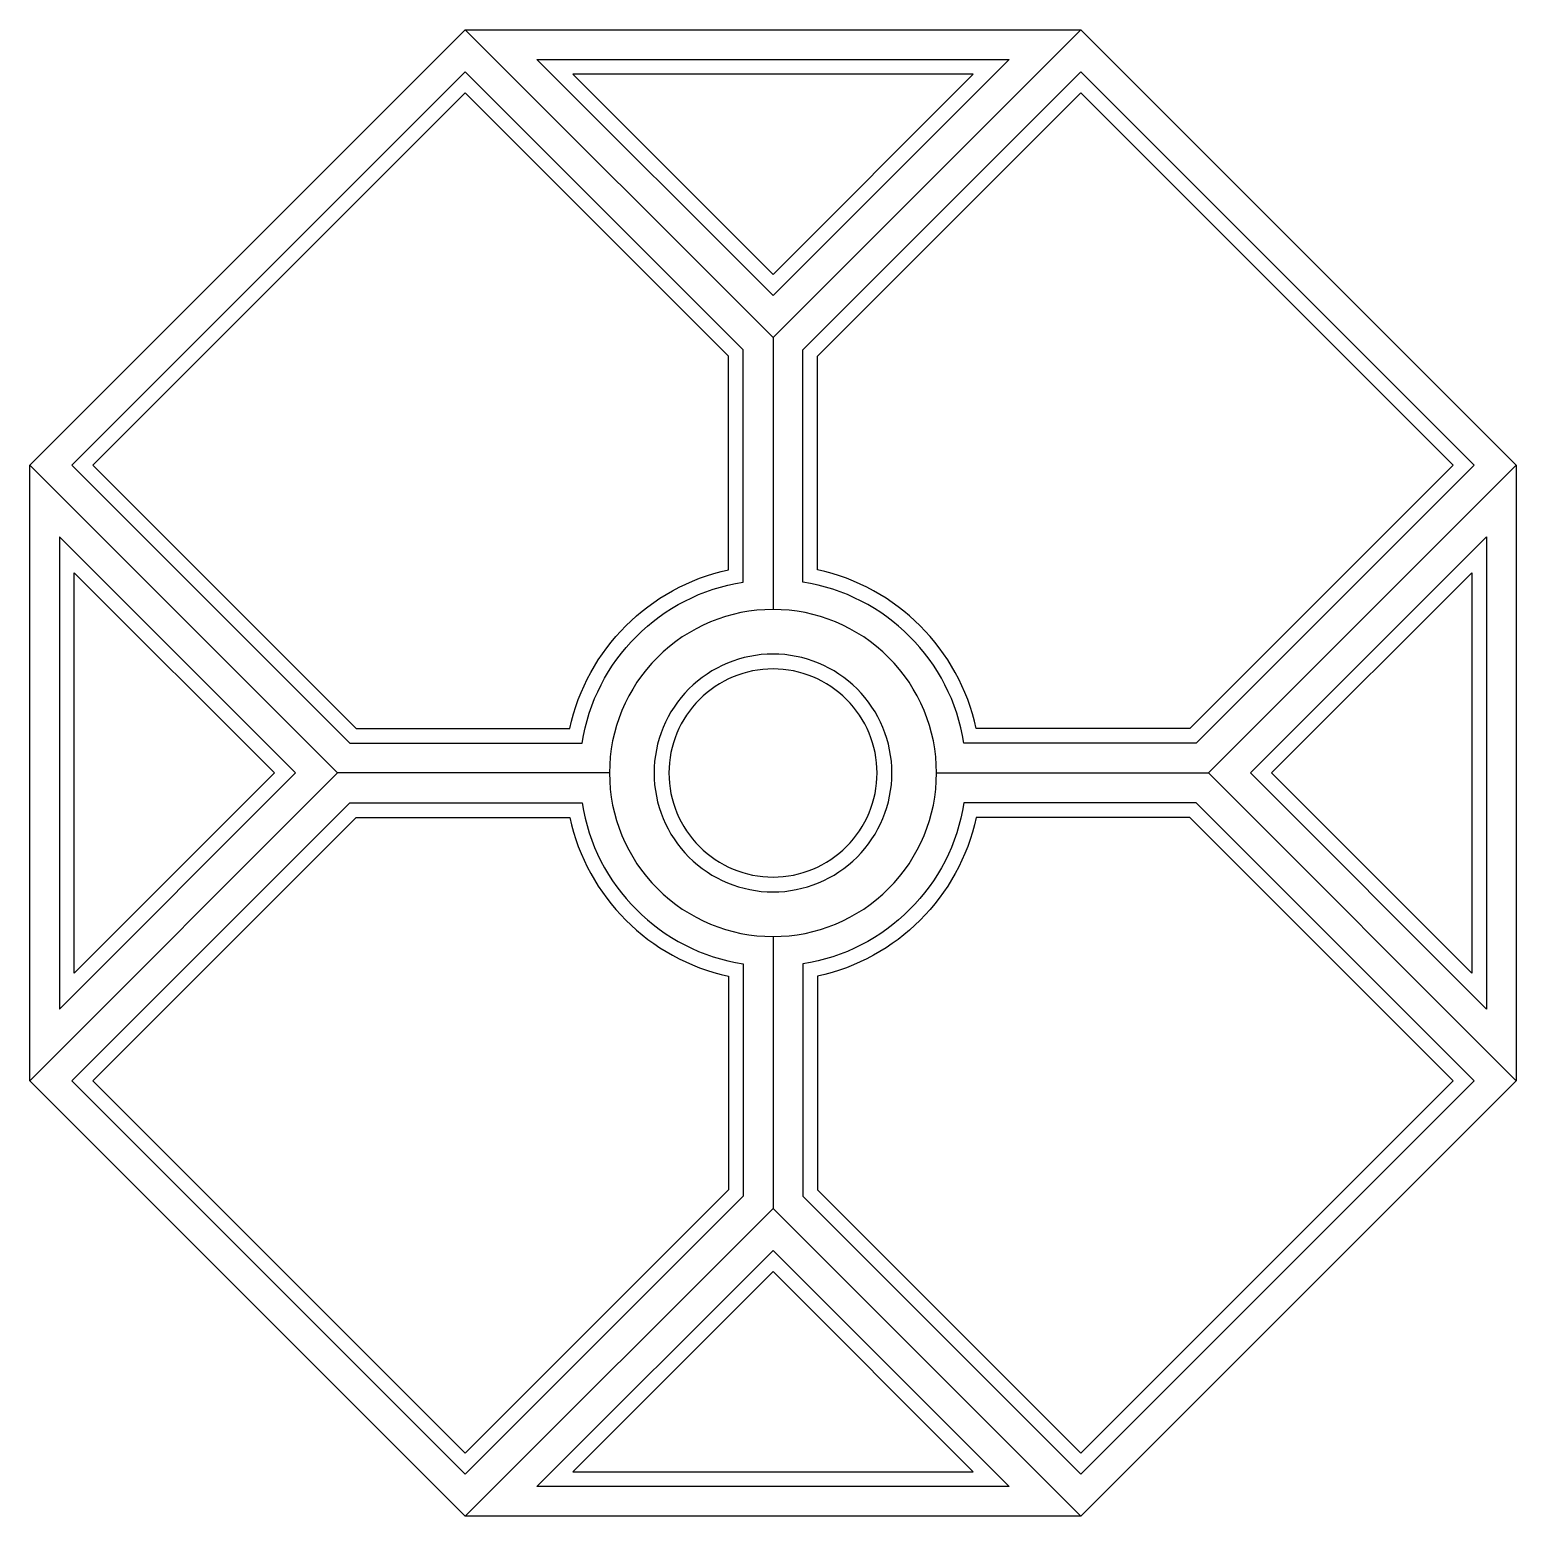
# Model space of a CAD drawing. Extents: x 3960 to 6960, y 6288 to 9288.
import ezdxf

# ---------------------------------------------------------------- set-up
doc = ezdxf.new("R2010")
doc.units = 0
doc.header["$MEASUREMENT"] = 0
for name, color, linetype in [('3', 3, 'CONTINUOUS'), ('4', 4, 'CONTINUOUS'), ('7', 7, 'CONTINUOUS')]:
    doc.layers.add(name, color=color, linetype=linetype)

msp = doc.modelspace()

# ---------------------------------------------------------------- linework, layer by layer
at = {"layer": '3'}
for points in [[(5460, 8794.4), (5864, 9198.5), (5460, 9198.5), (5056, 9198.5)], [(4454, 7788.5), (4050, 7384.4), (4050, 7788.5), (4050, 8192.5)], [(6466, 7788.5), (6870, 8192.5), (6870, 7788.5), (6870, 7384.4)], [(5460, 6782.5), (5056, 6378.5), (5460, 6378.5), (5864, 6378.5)]]:
    msp.add_lwpolyline(points, close=True, dxfattribs=at)
for points in [[(5370, 8629.9), (4838.7, 9161.2), (4087.3, 8409.8), (4618.6, 7878.5), (5049.8, 7878.5, -0.29267), (5370, 8198.7)], [(5550, 8629.9), (6081.3, 9161.2), (6832.7, 8409.8), (6301.4, 7878.5), (5870.2, 7878.5, 0.29267), (5550, 8198.7)], [(5250, 7788.5, 0.414214), (5460, 7578.5, 0.414214), (5670, 7788.5, 0.414214), (5460, 7998.5, 0.414214)], [(5370, 6947.1), (4838.7, 6415.8), (4087.3, 7167.2), (4618.6, 7698.5), (5049.8, 7698.5, 0.29267), (5370, 7378.2)], [(5550, 6947.1), (6081.3, 6415.8), (6832.7, 7167.2), (6301.4, 7698.5), (5870.2, 7698.5, -0.29267), (5550, 7378.2)]]:
    msp.add_lwpolyline(points, format="xyb", close=True, dxfattribs=at)
at = {"layer": '4'}
for p, q in [((5460, 8667.2), (5460, 8118.5)), ((5130, 7788.5), (4581.3, 7788.5)), ((5790, 7788.5), (6338.7, 7788.5)), ((5460, 7458.5), (5460, 6909.8))]:
    msp.add_line(p, q, dxfattribs=at)
msp.add_lwpolyline([(6960, 7167.2), (6081.3, 6288.5), (4838.7, 6288.5), (3960, 7167.2), (3960, 7788.5), (3960, 8409.8), (4838.7, 9288.5), (6081.3, 9288.5), (6960, 8409.8)], close=True, dxfattribs=at)
for points in [[(6081.3, 9288.5), (5460, 8667.2), (4838.7, 9288.5)], [(3960, 8409.8), (4581.3, 7788.5), (3960, 7167.2)], [(6960, 7167.2), (6338.7, 7788.5), (6960, 8409.8)], [(6081.3, 6288.5), (5460, 6909.8), (4838.7, 6288.5)]]:
    msp.add_lwpolyline(points, dxfattribs=at)
msp.add_lwpolyline([(5460, 8118.5, 0.414214), (5130, 7788.5, 0.414214), (5460, 7458.5, 0.414214), (5790, 7788.5, 0.414214)], format="xyb", close=True, dxfattribs=at)
at = {"layer": '7'}
for points in [[(5460, 8752), (4983.5, 9228.5), (5460, 9228.5), (5936.5, 9228.5)], [(4496.5, 7788.5), (4020, 8265), (4020, 7788.5), (4020, 7312)], [(6423.5, 7788.5), (6900, 8265), (6900, 7788.5), (6900, 7312)], [(5460, 6825), (5936.5, 6348.5), (5460, 6348.5), (4983.5, 6348.5)]]:
    msp.add_lwpolyline(points, close=True, dxfattribs=at)
for points in [[(4606.2, 7848.5), (5074.6, 7848.5, -0.326369), (5400, 8173.8), (5400, 8642.3), (4838.7, 9203.6), (4044.9, 8409.8)], [(6313.8, 7848.5), (5845.4, 7848.5, 0.326369), (5520, 8173.8), (5520, 8642.3), (6081.3, 9203.6), (6875.1, 8409.8)], [(5460, 7548.5, 0.414214), (5700, 7788.5, 0.414214), (5460, 8028.5, 0.414214), (5220, 7788.5, 0.414214)], [(4606.2, 7728.5), (5074.6, 7728.5, 0.326369), (5400, 7403.1), (5400, 6934.7), (4838.7, 6373.3), (4044.9, 7167.2)], [(6313.8, 7728.5), (5845.4, 7728.5, -0.326369), (5520, 7403.1), (5520, 6934.7), (6081.3, 6373.3), (6875.1, 7167.2)]]:
    msp.add_lwpolyline(points, format="xyb", close=True, dxfattribs=at)

doc.saveas('drawing.dxf')
